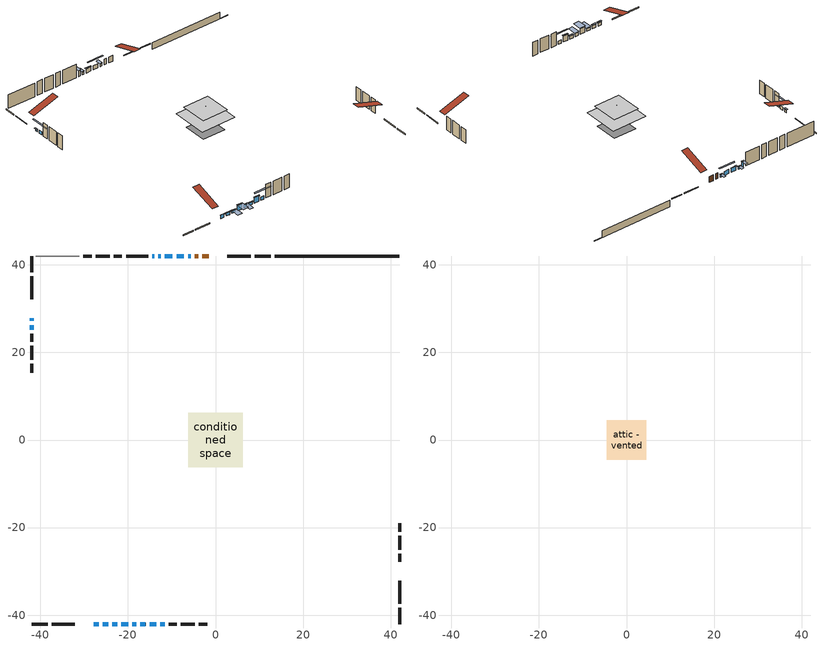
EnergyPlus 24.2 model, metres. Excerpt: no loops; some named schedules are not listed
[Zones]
conditioned space
 floor othersidecoefficients (Floor1 construction): -2.02,-2.02 -2.02,2.02 2.02,2.02 2.02,-2.02 z1.58
 floor adiabatic (AdiabaticFloorConstruction): -6.17,-6.17 -6.17,6.17 6.17,6.17 6.17,-6.17 z4.02
 floor foundation (Slab1 construction): -4.01,-4.01 -4.01,4.01 4.01,4.01 4.01,-4.01 z-0.75
 wall outside (RimJoist1 construction): 12.59,42.02 8.93,42.02 / -42.02,-42.02 -38.36,-42.02 / -42.02,42.02 -42.02,38.36 / 42.02,-42.02 42.02,-38.36 z1.58:1.88
 wall outside (RimJoist2 construction): 8,42.02 2.66,42.02 / -37.43,-42.02 -32.09,-42.02 / -42.02,37.43 -42.02,32.09 / 42.02,-37.43 42.02,-32.09 z1.58:1.88
 wall outside (AdiabaticWallConstruction 1): -1.58,42.02 -3.05,42.02 / -3.97,42.02 -4.73,42.02 z1.58:3.61
 wall outside (AdiabaticWallConstruction): -5.66,42.02 -6.27,42.02 / -23.61,-42.02 -22.43,-42.02 / -17.16,-42.02 -15.98,-42.02 z1.58:2.55; -7.2,42.02 -8.9,42.02 / -9.83,42.02 -11.59,42.02 z1.58:3.03; -27.85,-42.02 -26.63,-42.02 / -19.05,-42.02 -18.08,-42.02 / -12.6,-42.02 -11.64,-42.02 / -42.02,26.26 -42.02,25.19 z1.58:2.7; -25.7,-42.02 -24.53,-42.02 z1.58:2.65; -42.02,27.85 -42.02,27.19 z1.58:2.4; -21.5,-42.02 -19.98,-42.02 / -13.95,42.02 -14.46,42.02 / -15.06,-42.02 -13.53,-42.02 z1.58:3.61; -12.51,42.02 -13.03,42.02 z1.58:2.5
 wall outside (Wall2 construction): -21.35,42.02 -23.2,42.02 / -10.71,-42.02 -8.86,-42.02 / -42.02,24.26 -42.02,22.42 / 42.02,-27.85 42.02,-26 z1.58:6.46
 wall outside (Wall3 construction): -24.13,42.02 -27.3,42.02 / -7.93,-42.02 -4.76,-42.02 / -42.02,21.49 -42.02,18.32 / 42.02,-25.07 42.02,-21.9 z1.58:6.46
 wall outside (Wall4 construction): -28.23,42.02 -30.23,42.02 / -3.83,-42.02 -1.83,-42.02 / -42.02,17.39 -42.02,15.39 / 42.02,-20.97 42.02,-18.97 z1.58:6.46
 wall foundation (FoundationWall1 construction): 13.52,42.02,-0.75 13.52,42.02,1.58 38.95,42.02,1.58 38.95,42.02,-0.65 42.02,42.02,-0.65 42.02,42.02,-0.75
 wall othersidecoefficients (Wall1 construction): -15.39,42.02 -20.43,42.02 z1.58:6.46
 wall adiabatic (Wall5 construction): -31.16,42.02 -41.09,42.02 z1.58:6.46
 window (WindowConstruction 11): -5.66,42.02 -6.27,42.02 z1.58:2.55
 window (WindowConstruction 6): -7.2,42.02 -8.9,42.02 z1.58:3.03
 window (WindowConstruction 7): -9.83,42.02 -11.59,42.02 z1.58:3.03
 window (WindowConstruction 8): -27.85,-42.02 -26.63,-42.02 z1.58:2.7
 window (WindowConstruction 9): -25.7,-42.02 -24.53,-42.02 z1.58:2.65
 window (WindowConstruction 10): -42.02,27.85 -42.02,27.19 z1.58:2.39
 window (WindowConstruction 12): -23.6,-42.02 -22.43,-42.02 z1.58:2.55
 window (WindowConstruction 13): -21.5,-42.02 -19.98,-42.02 z1.58:3.61
 window (WindowConstruction): -12.52,42.02 -13.02,42.02 z1.58:2.49
 window (WindowConstruction 14): -19.05,-42.02 -18.09,-42.02 z1.58:2.7
 window (WindowConstruction 1): -13.95,42.02 -14.46,42.02 z1.58:3.61
 window (WindowConstruction 2): -17.16,-42.02 -15.99,-42.02 z1.58:2.55
 window (WindowConstruction 3): -15.06,-42.02 -13.53,-42.02 z1.58:3.61
 window (WindowConstruction 4): -12.6,-42.02 -11.64,-42.02 z1.58:2.7
 window (WindowConstruction 5): -42.02,26.26 -42.02,25.19 z1.58:2.7
 door (Door): -1.58,42.02 -3.05,42.02 z1.58:3.61
 door (Door 1): -3.98,42.02 -4.73,42.02 z1.58:3.61
 ceiling adiabatic (AdiabaticFloorConstruction): 6.17,-6.17 6.17,6.17 -6.17,6.17 -6.17,-6.17 z4.02
attic - vented
 floor to conditioned space (Floor2 construction Reversed): -4.55,-4.55 -4.55,4.55 4.55,4.55 4.55,-4.55 z6.46
 floor to conditioned space (Floor3 construction Reversed): -0.9,-0.9 -0.9,0.9 0.9,0.9 0.9,-0.9 z6.46
 roof outside (Roof1 construction): -0.65,42.02,6.46 -0.65,32.99,9.47 1.73,32.99,9.47 1.73,42.02,6.46; -28.78,-42.02,6.46 -28.78,-32.99,9.47 -31.16,-32.99,9.47 -31.16,-42.02,6.46; -42.02,28.78,6.46 -32.99,28.78,9.47 -32.99,31.16,9.47 -42.02,31.16,6.46; 42.02,-28.78,6.46 32.99,-28.78,9.47 32.99,-31.16,9.47 42.02,-31.16,6.46
shading: -6.42,42.02 -5.51,42.02 -5.51,43.85 -6.42,43.85 z2.7; -10.93,42.02 -5.17,42.02 -5.17,42.43 -10.93,42.43 z5.06; -11.79,42.02 -9.63,42.02 -9.63,42.43 -11.79,42.43 z3.23; -26.43,-42.02 -28.05,-42.02 -28.05,-42.43 -26.43,-42.43 z2.9; -24.33,-42.02 -25.9,-42.02 -25.9,-42.43 -24.33,-42.43 z2.85; -42.02,26.99 -42.02,28.05 -42.43,28.05 -42.43,26.99 z2.6; -22.23,-42.02 -23.81,-42.02 -23.81,-45.07 -22.23,-45.07 z2.75; -19.78,-42.02 -21.71,-42.02 -21.71,-45.07 -19.78,-45.07 z3.81; -13.23,42.02 -12.31,42.02 -12.31,43.85 -13.23,43.85 z2.7; -17.88,-42.02 -19.25,-42.02 -19.25,-45.07 -17.88,-45.07 z2.9; -14.66,42.02 -13.75,42.02 -13.75,43.85 -14.66,43.85 z3.81; -15.78,-42.02 -17.36,-42.02 -17.36,-42.43 -15.78,-42.43 z2.75; -13.33,-42.02 -15.26,-42.02 -15.26,-42.43 -13.33,-42.43 z3.81; -9,-42.02 -15.24,-42.02 -15.24,-42.43 -9,-42.43 z5.34; -42.02,22.55 -42.02,28.9 -42.43,28.9 -42.43,22.55 z5.34
[Building]
Building 1: Terrain=Suburbs
[Site:Location]
Toronto City Centre_ON: Latitude {deg}=43.63; Longitude {deg}=-79.39; Time Zone {hr}=-5; Elevation {m}=77; Keep Site Location Information=Yes
[Site:GroundTemperature:Shallow]
5.01852, 3.26908, 3.12898, 3.95918, 7.29196, 10.6092, 13.4851, 15.3069, 15.4617, 13.9799, 11.1774, 7.9619
[Site:WaterMainsTemperature]
Calculation Method=Schedule; Temperature Schedule=mains temperature schedule
[Material] Roughness=Rough; Thermal Absorptance=0.9
Name | Thickness {m} | Conductivity {W/m-K} | Density {kg/m3} | Specific Heat {J/kg-K} | Solar Absorptance | Visible Absorptance
asphalt or fiberglass shingles | 0.00635 | 0.162714 | 1121.4 | 1465.45 | 0.4 | 0.4
ceiling loosefill ins | 0.0846667 | 0.0480833 | 16.02 | 1046.75 | 0.7 | 0.7
ceiling stud and cavity | 0.1397 | 0.0950146 | 65.682 | 1177.47 | 0.7 | 0.7
ceiling stud and cavity 1 | 0.1397 | 0.103438 | 65.682 | 1177.47 | 0.7 | 0.7
concrete 4.0 in. | 0.1016 | 1.803125 | 2242.8 | 837.4 | 0.7 | 0.7
concrete 8.0 in. | 0.2032 | 1.803125 | 2242.8 | 837.4 | 0.7 | 0.7
door material | 0.04445 | 0.053851 | 512.64 | 1214.23 | 0.7 | 0.7
exterior vertical ins | 0.041904 | 0.029427 | 32.04 | 1214.23 | 0.7 | 0.7
floor covering | 0.0127 | 0.0433444 | 54.468 | 1339.84 | 0.6 | 0.6
floor rigid ins | 0.103632 | 0.029427 | 32.04 | 1214.23 | 0.7 | 0.7
floor rigid ins 1; wall rigid ins 1 | 0.512978 | 0.029427 | 32.04 | 1214.23 | 0.7 | 0.7
floor stud and cavity | 0.1397 | 0.258515 | 92.3553 | 1139.71 | 0.7 | 0.7
floor stud and cavity 1 | 0.1397 | 1.75129 | 37.0049 | 1207.88 | 0.7 | 0.7
furniture material conditioned space 1 | 0.1524 | 0.115458 | 640.8 | 1214.23 | 0.6 | 0.6
gypsum board | 0.0127 | 0.160291 | 801 | 837.4 | 0.6 | 0.6
gypsum board 1 | 0.0127 | 0.160291 | 801 | 837.4 | 0.7 | 0.7
osb sheathing 0.5 in. | 0.0127 | 0.115458 | 512.64 | 1214.23 | 0.4 | 0.4
osb sheathing 0.5 in. 1 | 0.0127 | 0.115458 | 512.64 | 1214.23 | 0.7 | 0.7
osb sheathing 0.75 in. | 0.01905 | 0.115458 | 512.64 | 1214.23 | 0.7 | 0.7
osb sheathing 2.0 in. | 0.0508 | 0.115458 | 512.64 | 1214.23 | 0.7 | 0.7
rim joist rigid ins; wall rigid ins | 0.051816 | 0.029427 | 32.04 | 1214.23 | 0.7 | 0.7
rim joist stud and cavity | 0.0508 | 0.0407152 | 125.044 | 1163.47 | 0.6 | 0.6
rim joist stud and cavity 1 | 0.0508 | 0.278529 | 125.044 | 1163.47 | 0.6 | 0.6
wall stud and cavity | 0.1397 | 0.0743184 | 139.0536 | 1170.24 | 0.7 | 0.7
wall stud and cavity 1 | 0.1397 | 0.0824723 | 139.0536 | 1170.24 | 0.7 | 0.7
wall stud and cavity 2 | 0.1397 | 0.0815399 | 139.0536 | 1170.24 | 0.7 | 0.7
wall stud and cavity 3 | 0.1397 | 0.206382 | 139.0536 | 1170.24 | 0.7 | 0.7
wall stud and cavity 4 | 0.1397 | 0.0744579 | 139.0536 | 1170.24 | 0.7 | 0.7
wall stud and cavity 5 | 0.0889 | 0.380278 | 52.3479 | 1209.89 | 0.7 | 0.7
wall stud and cavity 6 | 0.0889 | 0.391764 | 83.0341 | 1211.67 | 0.7 | 0.7
wood siding | 0.0254 | 0.102417 | 544.68 | 1172.36 | 0.4 | 0.4
wood siding 1; wood siding 2; wood siding 3 | 0.0254 | 0.102417 | 544.68 | 1172.36 | 0.7 | 0.7
[WindowMaterial:SimpleGlazingSystem]
Name | U-Factor {W/m2-K} | Solar Heat Gain Coefficient
WindowMaterial | 2.99571 | 0.59
WindowMaterial 1 | 3.1053 | 0.51
WindowMaterial 10 | 2.97754 | 0.61
WindowMaterial 11 | 2.97584 | 0.61
WindowMaterial 2 | 2.98038 | 0.61
WindowMaterial 3 | 2.98606 | 0.58
WindowMaterial 4 | 2.93666 | 0.65
WindowMaterial 5 | 2.93155 | 0.66
WindowMaterial 6 | 2.898619 | 0.69
WindowMaterial 7 | 2.96732 | 0.62
WindowMaterial 8 | 2.92474 | 0.66
WindowMaterial 9 | 2.92871 | 0.66
[Construction]
AdiabaticFloorConstruction: floor stud and cavity 1, floor rigid ins 1, osb sheathing 0.75 in., floor covering
AdiabaticWallConstruction: wood siding 2, wall rigid ins 1, wall stud and cavity 5, gypsum board
AdiabaticWallConstruction 1: wood siding 3, wall rigid ins 1, wall stud and cavity 5, gypsum board
Door; Door 1: door material
Floor1 construction: floor stud and cavity, floor rigid ins, osb sheathing 0.75 in., floor covering
Floor2 construction Reversed: gypsum board, ceiling stud and cavity, ceiling loosefill ins
Floor3 construction Reversed: gypsum board, ceiling stud and cavity 1, ceiling loosefill ins
FoundationWall1 construction: concrete 8.0 in., gypsum board 1
furniture construction conditioned space 1: furniture material conditioned space 1
PartitionWallConstruction: gypsum board, wall stud and cavity 6, gypsum board
RimJoist1 construction: wood siding 1, rim joist rigid ins, osb sheathing 2.0 in., rim joist stud and cavity
RimJoist2 construction: wood siding 1, rim joist rigid ins, osb sheathing 2.0 in., rim joist stud and cavity 1
Roof1 construction: asphalt or fiberglass shingles
Slab1 construction: concrete 4.0 in.
Wall1 construction: osb sheathing 0.5 in., wall stud and cavity, gypsum board
Wall2 construction: wood siding, osb sheathing 0.5 in. 1, wall stud and cavity 1, gypsum board
Wall3 construction: wood siding, osb sheathing 0.5 in. 1, wall stud and cavity 2, gypsum board
Wall4 construction: wood siding, wall rigid ins, osb sheathing 0.5 in. 1, wall stud and cavity 3, gypsum board
Wall5 construction: osb sheathing 0.5 in., wall stud and cavity 4, gypsum board
WindowConstruction: WindowMaterial
WindowConstruction 1: WindowMaterial 1
WindowConstruction 10: WindowMaterial 10
WindowConstruction 11: WindowMaterial 11
WindowConstruction 12; WindowConstruction 2: WindowMaterial 2
WindowConstruction 13; WindowConstruction 3: WindowMaterial 3
WindowConstruction 14; WindowConstruction 4: WindowMaterial 4
WindowConstruction 5: WindowMaterial 5
WindowConstruction 6: WindowMaterial 6
WindowConstruction 7: WindowMaterial 7
WindowConstruction 8: WindowMaterial 8
WindowConstruction 9: WindowMaterial 9
[Zone] Multiplier=1; Part of Total Floor Area=Yes
Name | Volume {m3}
attic - vented | 42.0043
conditioned space | 552.4
[Space]
Name | Zone | Volume {m3}
attic - vented 1 | attic - vented | 42.0043
conditioned space 1 | conditioned space | 552.4
[ZoneInfiltration:EffectiveLeakageArea]
infil attic - vented 1: Zone or Space=attic - vented 1; Schedule=Always On Discrete; Effective Air Leakage Area {cm2}=3619.37; Stack Coefficient=0.00020932; Wind Coefficient=9.7752e-06
[ZoneMixing]
whole house fan mix: Zone or Space=attic - vented; Schedule=Always On Continuous; Design Flow Rate Calculation Method=Flow/Zone; Design Flow Rate {m3/s}=0; Source Zone or Space=conditioned space
[SurfaceProperty:OtherSideCoefficients]
other non-freezing space: Combined Convective/Radiative Film Coefficient {W/m2-K}=8.35; Constant Temperature Coefficient=1; External Dry-Bulb Temperature Coefficient=0; Ground Temperature Coefficient=0; Wind Speed Coefficient=0; Zone Air Temperature Coefficient=0; Constant Temperature Schedule=other non-freezing space; Previous Other Side Temperature Coefficient=0
[SurfaceProperty:ExposedFoundationPerimeter]
Slab1: Exposed Perimeter Calculation Method=TotalExposedPerimeter; Total Exposed Perimeter {m}=28.499
[InternalMass] Zone or ZoneList=conditioned space; Space or SpaceList=conditioned space 1
Name | Construction | Surface Area {m2}
furniture mass conditioned space 1 | furniture construction conditioned space 1 | 93.1718
partition wall mass | PartitionWallConstruction | 232.93
[Lights]
interior lighting: Zone or ZoneList or Space or SpaceList=conditioned space 1; Schedule=interior lighting schedule; Design Level Calculation Method=LightingLevel; Lighting Level {W}=343.2; Return Air Fraction=0; Fraction Radiant=0.6; Fraction Visible=0.2; Fraction Replaceable=1
[People]
occupants: Zone or ZoneList or Space or SpaceList=conditioned space 1; Number of People Schedule=occupants schedule; Number of People Calculation Method=People; Number of People=3; Fraction Radiant=0.314171; Sensible Heat Fraction=0.56303; Activity Level Schedule=occupants activity schedule; Carbon Dioxide Generation Rate {m3/s-W}=0; Enable ASHRAE 55 Comfort Warnings=No; Mean Radiant Temperature Calculation Type=EnclosureAveraged
[ElectricEquipment] Zone or ZoneList or Space or SpaceList=conditioned space 1; Design Level Calculation Method=EquipmentLevel
Name | Schedule | Design Level {W} | Fraction Latent | Fraction Radiant | Fraction Lost
clothes dryer | clothes dryer schedule | 140.772 | 0.015 | 0.081 | 0.85
clothes washer | clothes washer schedule | 32.1985 | 0.03 | 0.162 | 0.7
cooking range | cooking range schedule | 208.969 | 0.08 | 0.432 | 0.2
dishwasher | dishwasher schedule | 66.8632 | 0.3 | 0.18 | 0.4
fridge | fridge schedule | 72.9452 | 0 | 0.6 | 0
mech vent bath fan 0 | mech vent bath fan 0 schedule | 50.2 | 0 | 0 | 1
mech vent house fan | mech vent house fan schedule | 0.95 | 0 | 0 | 1
mech vent house fan cfis | mech vent house fan cfis schedule | 0 | 0 | 0 | 0
mech vent range fan 0 | mech vent range fan 0 schedule | 57 | 0 | 0 | 1
misc plug loads | misc plug loads schedule | 494.7 | 0.045 | 0.513 | 0.1
whole house fan | Always On Discrete | 0 | 0 | 0 | 1
[OtherEquipment] Zone or ZoneList or Space or SpaceList=conditioned space 1; Design Level Calculation Method=EquipmentLevel
Name | Fuel Type | Schedule | Design Level {W} | Fraction Latent | Fraction Radiant | Fraction Lost
clothes dryer 1 | Electricity | clothes dryer schedule | 0 | 0.015 | 0.081 | 0.85
cooking range 1 | Electricity | cooking range schedule | 0 | 0.08 | 0.432 | 0.2
general water use latent | None | general water use schedule | 59.3978 | 1 | 0 | 0
general water use sensible | None | general water use schedule | -58.539 | 0 | 0.6 | 0
mech vent house fan latent load | None | Always On Discrete | 0 | 1 | 0 | 0
mech vent house fan sensible load | None | Always On Discrete | 0 | 0 | 0 | 0
water heater energy adjustment1 | NaturalGas | Always On Discrete | 0.01 | 0 | 0 | 1
[ZoneInfiltration:DesignFlowRate] Zone or ZoneList or Space or SpaceList=conditioned space 1; Schedule=Always On Discrete; Design Flow Rate Calculation Method=Flow/Zone; Design Flow Rate {m3/s}=0
infil flow; natural vent flow; whole house fan flow
[Foundation:Kiva]
Foundation Kiva 1: Initial Indoor Air Temperature {C}=18; Wall Height Above Grade {m}=1.58002; Wall Depth Below Slab {m}=0.2032; Custom Block Material Name 1=exterior vertical ins; Custom Block Depth 1 {m}=2.33001; Custom Block X Position 1 {m}=0.2159; Custom Block Z Position 1 {m}=0
[Foundation:Kiva:Settings]
Soil Conductivity {W/m-K}=0.849921; Soil Density {kg/m3}=1842.3; Soil Specific Heat {J/kg-K}=418.7; Ground Solar Absorptivity=0.9; Ground Thermal Absorptivity=0.9; Ground Surface Roughness {m}=0.03; Far-Field Width {m}=40; Deep-Ground Boundary Condition=ZeroFlux; Deep-Ground Depth {m}=40; Minimum Cell Dimension {m}=0.2; Maximum Cell Growth Coefficient=3; Simulation Timestep=Timestep
[Exterior:Lights]
exterior lighting: Schedule=exterior lighting schedule; Design Level {W}=75.6
[Schedule:Constant]
Name | Hourly Value
Always On Continuous; mech vent house fan schedule; mech vent house fan cfis schedule; Always On Discrete | 1
other non-freezing space; fridge schedule | 0
occupants activity schedule | 117.228
[Schedule:Week:Daily]
interior lighting schedule Week Rule - Jan1-Jan27: interior lighting schedule day, interior lighting schedule day, interior lighting schedule day, interior lighting schedule day, interior lighting schedule day, interior lighting schedule day, interior lighting schedule day, interior lighting schedule default day, interior lighting schedule default day, interior lighting schedule default day, interior lighting schedule default day, interior lighting schedule default day
interior lighting schedule Week Rule - Jan28-Feb3: interior lighting schedule day, interior lighting schedule day, interior lighting schedule day, interior lighting schedule day, interior lighting schedule day 1, interior lighting schedule day 1, interior lighting schedule day 1, interior lighting schedule default day, interior lighting schedule default day, interior lighting schedule default day, interior lighting schedule default day, interior lighting schedule default day
interior lighting schedule Week Rule - Feb4-Feb24: interior lighting schedule day 1, interior lighting schedule day 1, interior lighting schedule day 1, interior lighting schedule day 1, interior lighting schedule day 1, interior lighting schedule day 1, interior lighting schedule day 1, interior lighting schedule default day, interior lighting schedule default day, interior lighting schedule default day, interior lighting schedule default day, interior lighting schedule default day
interior lighting schedule Week Rule - Feb25-Mar3: interior lighting schedule day 1, interior lighting schedule day 1, interior lighting schedule day 1, interior lighting schedule day 1, interior lighting schedule day 2, interior lighting schedule day 2, interior lighting schedule day 2, interior lighting schedule default day, interior lighting schedule default day, interior lighting schedule default day, interior lighting schedule default day, interior lighting schedule default day
interior lighting schedule Week Rule - Mar4-Mar31: interior lighting schedule day 2, interior lighting schedule day 2, interior lighting schedule day 2, interior lighting schedule day 2, interior lighting schedule day 2, interior lighting schedule day 2, interior lighting schedule day 2, interior lighting schedule default day, interior lighting schedule default day, interior lighting schedule default day, interior lighting schedule default day, interior lighting schedule default day
interior lighting schedule Week Rule - Apr1-Apr28: interior lighting schedule day 3, interior lighting schedule day 3, interior lighting schedule day 3, interior lighting schedule day 3, interior lighting schedule day 3, interior lighting schedule day 3, interior lighting schedule day 3, interior lighting schedule default day, interior lighting schedule default day, interior lighting schedule default day, interior lighting schedule default day, interior lighting schedule default day
interior lighting schedule Week Rule - Apr29-May5: interior lighting schedule day 3, interior lighting schedule day 3, interior lighting schedule day 4, interior lighting schedule day 4, interior lighting schedule day 4, interior lighting schedule day 4, interior lighting schedule day 4, interior lighting schedule default day, interior lighting schedule default day, interior lighting schedule default day, interior lighting schedule default day, interior lighting schedule default day
interior lighting schedule Week Rule - May6-May26: interior lighting schedule day 4, interior lighting schedule day 4, interior lighting schedule day 4, interior lighting schedule day 4, interior lighting schedule day 4, interior lighting schedule day 4, interior lighting schedule day 4, interior lighting schedule default day, interior lighting schedule default day, interior lighting schedule default day, interior lighting schedule default day, interior lighting schedule default day
interior lighting schedule Week Rule - May27-Jun2: interior lighting schedule day 4, interior lighting schedule day 4, interior lighting schedule day 4, interior lighting schedule day 4, interior lighting schedule day 4, interior lighting schedule day 5, interior lighting schedule day 5, interior lighting schedule default day, interior lighting schedule default day, interior lighting schedule default day, interior lighting schedule default day, interior lighting schedule default day
interior lighting schedule Week Rule - Jun3-Jun30: interior lighting schedule day 5, interior lighting schedule day 5, interior lighting schedule day 5, interior lighting schedule day 5, interior lighting schedule day 5, interior lighting schedule day 5, interior lighting schedule day 5, interior lighting schedule default day, interior lighting schedule default day, interior lighting schedule default day, interior lighting schedule default day, interior lighting schedule default day
interior lighting schedule Week Rule - Jul1-Jul28: interior lighting schedule day 6, interior lighting schedule day 6, interior lighting schedule day 6, interior lighting schedule day 6, interior lighting schedule day 6, interior lighting schedule day 6, interior lighting schedule day 6, interior lighting schedule default day, interior lighting schedule default day, interior lighting schedule default day, interior lighting schedule default day, interior lighting schedule default day
interior lighting schedule Week Rule - Jul29-Aug4: interior lighting schedule day 6, interior lighting schedule day 6, interior lighting schedule day 6, interior lighting schedule day 7, interior lighting schedule day 7, interior lighting schedule day 7, interior lighting schedule day 7, interior lighting schedule default day, interior lighting schedule default day, interior lighting schedule default day, interior lighting schedule default day, interior lighting schedule default day
interior lighting schedule Week Rule - Aug5-Aug25: interior lighting schedule day 7, interior lighting schedule day 7, interior lighting schedule day 7, interior lighting schedule day 7, interior lighting schedule day 7, interior lighting schedule day 7, interior lighting schedule day 7, interior lighting schedule default day, interior lighting schedule default day, interior lighting schedule default day, interior lighting schedule default day, interior lighting schedule default day
interior lighting schedule Week Rule - Aug26-Sep1: interior lighting schedule day 7, interior lighting schedule day 7, interior lighting schedule day 7, interior lighting schedule day 7, interior lighting schedule day 7, interior lighting schedule day 7, interior lighting schedule day 8, interior lighting schedule default day, interior lighting schedule default day, interior lighting schedule default day, interior lighting schedule default day, interior lighting schedule default day
interior lighting schedule Week Rule - Sep2-Sep29: interior lighting schedule day 8, interior lighting schedule day 8, interior lighting schedule day 8, interior lighting schedule day 8, interior lighting schedule day 8, interior lighting schedule day 8, interior lighting schedule day 8, interior lighting schedule default day, interior lighting schedule default day, interior lighting schedule default day, interior lighting schedule default day, interior lighting schedule default day
interior lighting schedule Week Rule - Sep30-Oct6: interior lighting schedule day 8, interior lighting schedule day 9, interior lighting schedule day 9, interior lighting schedule day 9, interior lighting schedule day 9, interior lighting schedule day 9, interior lighting schedule day 9, interior lighting schedule default day, interior lighting schedule default day, interior lighting schedule default day, interior lighting schedule default day, interior lighting schedule default day
interior lighting schedule Week Rule - Oct7-Oct27: interior lighting schedule day 9, interior lighting schedule day 9, interior lighting schedule day 9, interior lighting schedule day 9, interior lighting schedule day 9, interior lighting schedule day 9, interior lighting schedule day 9, interior lighting schedule default day, interior lighting schedule default day, interior lighting schedule default day, interior lighting schedule default day, interior lighting schedule default day
interior lighting schedule Week Rule - Oct28-Nov3: interior lighting schedule day 9, interior lighting schedule day 9, interior lighting schedule day 9, interior lighting schedule day 9, interior lighting schedule day 10, interior lighting schedule day 10, interior lighting schedule day 10, interior lighting schedule default day, interior lighting schedule default day, interior lighting schedule default day, interior lighting schedule default day, interior lighting schedule default day
interior lighting schedule Week Rule - Nov4-Nov24: interior lighting schedule day 10, interior lighting schedule day 10, interior lighting schedule day 10, interior lighting schedule day 10, interior lighting schedule day 10, interior lighting schedule day 10, interior lighting schedule day 10, interior lighting schedule default day, interior lighting schedule default day, interior lighting schedule default day, interior lighting schedule default day, interior lighting schedule default day
interior lighting schedule Week Rule - Nov25-Dec1: interior lighting schedule day 10, interior lighting schedule day 10, interior lighting schedule day 10, interior lighting schedule day 10, interior lighting schedule day 10, interior lighting schedule day 10, interior lighting schedule day 11, interior lighting schedule default day, interior lighting schedule default day, interior lighting schedule default day, interior lighting schedule default day, interior lighting schedule default day
interior lighting schedule Week Rule - Dec2-Dec31: interior lighting schedule day 11, interior lighting schedule day 11, interior lighting schedule day 11, interior lighting schedule day 11, interior lighting schedule day 11, interior lighting schedule day 11, interior lighting schedule day 11, interior lighting schedule default day, interior lighting schedule default day, interior lighting schedule default day, interior lighting schedule default day, interior lighting schedule default day
occupants schedule Week Rule - Jan1-Dec31: occupants schedule day, occupants schedule day, occupants schedule day, occupants schedule day, occupants schedule day, occupants schedule day, occupants schedule day, occupants schedule default day, occupants schedule default day, occupants schedule default day, occupants schedule default day, occupants schedule default day
clothes dryer schedule Week Rule - Jan1-Dec31: clothes dryer schedule day, clothes dryer schedule day, clothes dryer schedule day, clothes dryer schedule day, clothes dryer schedule day, clothes dryer schedule day, clothes dryer schedule day, clothes dryer schedule default day, clothes dryer schedule default day, clothes dryer schedule default day, clothes dryer schedule default day, clothes dryer schedule default day
clothes washer schedule Week Rule - Jan1-Dec31: clothes washer schedule day, clothes washer schedule day, clothes washer schedule day, clothes washer schedule day, clothes washer schedule day, clothes washer schedule day, clothes washer schedule day, clothes washer schedule default day, clothes washer schedule default day, clothes washer schedule default day, clothes washer schedule default day, clothes washer schedule default day
cooking range schedule Week Rule - Jan1-Dec31: cooking range schedule day, cooking range schedule day, cooking range schedule day, cooking range schedule day, cooking range schedule day, cooking range schedule day, cooking range schedule day, cooking range schedule default day, cooking range schedule default day, cooking range schedule default day, cooking range schedule default day, cooking range schedule default day
dishwasher schedule Week Rule - Jan1-Dec31: dishwasher schedule day, dishwasher schedule day, dishwasher schedule day, dishwasher schedule day, dishwasher schedule day, dishwasher schedule day, dishwasher schedule day, dishwasher schedule default day, dishwasher schedule default day, dishwasher schedule default day, dishwasher schedule default day, dishwasher schedule default day
mech vent bath fan 0 schedule Week Rule - Jan1-Dec31: mech vent bath fan 0 schedule day, mech vent bath fan 0 schedule day, mech vent bath fan 0 schedule day, mech vent bath fan 0 schedule day, mech vent bath fan 0 schedule day, mech vent bath fan 0 schedule day, mech vent bath fan 0 schedule day, mech vent bath fan 0 schedule default day, mech vent bath fan 0 schedule default day, mech vent bath fan 0 schedule default day, mech vent bath fan 0 schedule default day, mech vent bath fan 0 schedule default day
mech vent range fan 0 schedule Week Rule - Jan1-Dec31: mech vent range fan 0 schedule day, mech vent range fan 0 schedule day, mech vent range fan 0 schedule day, mech vent range fan 0 schedule day, mech vent range fan 0 schedule day, mech vent range fan 0 schedule day, mech vent range fan 0 schedule day, mech vent range fan 0 schedule default day, mech vent range fan 0 schedule default day, mech vent range fan 0 schedule default day, mech vent range fan 0 schedule default day, mech vent range fan 0 schedule default day
misc plug loads schedule Week Rule - Jan1-Dec31: misc plug loads schedule day, misc plug loads schedule day, misc plug loads schedule day, misc plug loads schedule day, misc plug loads schedule day, misc plug loads schedule day, misc plug loads schedule day, misc plug loads schedule default day, misc plug loads schedule default day, misc plug loads schedule default day, misc plug loads schedule default day, misc plug loads schedule default day
general water use schedule Week Rule - Jan1-Dec31: general water use schedule day, general water use schedule day, general water use schedule day, general water use schedule day, general water use schedule day, general water use schedule day, general water use schedule day, general water use schedule default day, general water use schedule default day, general water use schedule default day, general water use schedule default day, general water use schedule default day
exterior lighting schedule Week Rule - Jan1-Jan27: exterior lighting schedule day, exterior lighting schedule day, exterior lighting schedule day, exterior lighting schedule day, exterior lighting schedule day, exterior lighting schedule day, exterior lighting schedule day, exterior lighting schedule default day, exterior lighting schedule default day, exterior lighting schedule default day, exterior lighting schedule default day, exterior lighting schedule default day
exterior lighting schedule Week Rule - Jan28-Feb3: exterior lighting schedule day, exterior lighting schedule day, exterior lighting schedule day, exterior lighting schedule day, exterior lighting schedule day 1, exterior lighting schedule day 1, exterior lighting schedule day 1, exterior lighting schedule default day, exterior lighting schedule default day, exterior lighting schedule default day, exterior lighting schedule default day, exterior lighting schedule default day
exterior lighting schedule Week Rule - Feb4-Feb24: exterior lighting schedule day 1, exterior lighting schedule day 1, exterior lighting schedule day 1, exterior lighting schedule day 1, exterior lighting schedule day 1, exterior lighting schedule day 1, exterior lighting schedule day 1, exterior lighting schedule default day, exterior lighting schedule default day, exterior lighting schedule default day, exterior lighting schedule default day, exterior lighting schedule default day
exterior lighting schedule Week Rule - Feb25-Mar3: exterior lighting schedule day 1, exterior lighting schedule day 1, exterior lighting schedule day 1, exterior lighting schedule day 1, exterior lighting schedule day 2, exterior lighting schedule day 2, exterior lighting schedule day 2, exterior lighting schedule default day, exterior lighting schedule default day, exterior lighting schedule default day, exterior lighting schedule default day, exterior lighting schedule default day
exterior lighting schedule Week Rule - Mar4-Mar31: exterior lighting schedule day 2, exterior lighting schedule day 2, exterior lighting schedule day 2, exterior lighting schedule day 2, exterior lighting schedule day 2, exterior lighting schedule day 2, exterior lighting schedule day 2, exterior lighting schedule default day, exterior lighting schedule default day, exterior lighting schedule default day, exterior lighting schedule default day, exterior lighting schedule default day
exterior lighting schedule Week Rule - Apr1-Apr28: exterior lighting schedule day 3, exterior lighting schedule day 3, exterior lighting schedule day 3, exterior lighting schedule day 3, exterior lighting schedule day 3, exterior lighting schedule day 3, exterior lighting schedule day 3, exterior lighting schedule default day, exterior lighting schedule default day, exterior lighting schedule default day, exterior lighting schedule default day, exterior lighting schedule default day
exterior lighting schedule Week Rule - Apr29-May5: exterior lighting schedule day 3, exterior lighting schedule day 3, exterior lighting schedule day 4, exterior lighting schedule day 4, exterior lighting schedule day 4, exterior lighting schedule day 4, exterior lighting schedule day 4, exterior lighting schedule default day, exterior lighting schedule default day, exterior lighting schedule default day, exterior lighting schedule default day, exterior lighting schedule default day
exterior lighting schedule Week Rule - May6-May26: exterior lighting schedule day 4, exterior lighting schedule day 4, exterior lighting schedule day 4, exterior lighting schedule day 4, exterior lighting schedule day 4, exterior lighting schedule day 4, exterior lighting schedule day 4, exterior lighting schedule default day, exterior lighting schedule default day, exterior lighting schedule default day, exterior lighting schedule default day, exterior lighting schedule default day
exterior lighting schedule Week Rule - May27-Jun2: exterior lighting schedule day 4, exterior lighting schedule day 4, exterior lighting schedule day 4, exterior lighting schedule day 4, exterior lighting schedule day 4, exterior lighting schedule day 5, exterior lighting schedule day 5, exterior lighting schedule default day, exterior lighting schedule default day, exterior lighting schedule default day, exterior lighting schedule default day, exterior lighting schedule default day
[Schedule:Year]
interior lighting schedule: interior lighting schedule Week Rule - Jan1-Jan27, 1, 1, 1, 27, interior lighting schedule Week Rule - Jan28-Feb3, 1, 28, 2, 3, interior lighting schedule Week Rule - Feb4-Feb24, 2, 4, 2, 24, interior lighting schedule Week Rule - Feb25-Mar3, 2, 25, 3, 3, interior lighting schedule Week Rule - Mar4-Mar31, 3, 4, 3, 31, interior lighting schedule Week Rule - Apr1-Apr28, 4, 1, 4, 28, interior lighting schedule Week Rule - Apr29-May5, 4, 29, 5, 5, interior lighting schedule Week Rule - May6-May26, 5, 6, 5, 26, interior lighting schedule Week Rule - May27-Jun2, 5, 27, 6, 2, interior lighting schedule Week Rule - Jun3-Jun30, 6, 3, 6, 30, interior lighting schedule Week Rule - Jul1-Jul28, 7, 1, 7, 28, interior lighting schedule Week Rule - Jul29-Aug4, 7, 29, 8, 4, interior lighting schedule Week Rule - Aug5-Aug25, 8, 5, 8, 25, interior lighting schedule Week Rule - Aug26-Sep1, 8, 26, 9, 1, interior lighting schedule Week Rule - Sep2-Sep29, 9, 2, 9, 29, interior lighting schedule Week Rule - Sep30-Oct6, 9, 30, 10, 6, interior lighting schedule Week Rule - Oct7-Oct27, 10, 7, 10, 27, interior lighting schedule Week Rule - Oct28-Nov3, 10, 28, 11, 3, interior lighting schedule Week Rule - Nov4-Nov24, 11, 4, 11, 24, interior lighting schedule Week Rule - Nov25-Dec1, 11, 25, 12, 1, interior lighting schedule Week Rule - Dec2-Dec31, 12, 2, 12, 31
occupants schedule: occupants schedule Week Rule - Jan1-Dec31, 1, 1, 12, 31
clothes dryer schedule: clothes dryer schedule Week Rule - Jan1-Dec31, 1, 1, 12, 31
clothes washer schedule: clothes washer schedule Week Rule - Jan1-Dec31, 1, 1, 12, 31
cooking range schedule: cooking range schedule Week Rule - Jan1-Dec31, 1, 1, 12, 31
dishwasher schedule: dishwasher schedule Week Rule - Jan1-Dec31, 1, 1, 12, 31
mech vent bath fan 0 schedule: mech vent bath fan 0 schedule Week Rule - Jan1-Dec31, 1, 1, 12, 31
mech vent range fan 0 schedule: mech vent range fan 0 schedule Week Rule - Jan1-Dec31, 1, 1, 12, 31
misc plug loads schedule: misc plug loads schedule Week Rule - Jan1-Dec31, 1, 1, 12, 31
general water use schedule: general water use schedule Week Rule - Jan1-Dec31, 1, 1, 12, 31
exterior lighting schedule: exterior lighting schedule Week Rule - Jan1-Jan27, 1, 1, 1, 27, exterior lighting schedule Week Rule - Jan28-Feb3, 1, 28, 2, 3, exterior lighting schedule Week Rule - Feb4-Feb24, 2, 4, 2, 24, exterior lighting schedule Week Rule - Feb25-Mar3, 2, 25, 3, 3, exterior lighting schedule Week Rule - Mar4-Mar31, 3, 4, 3, 31, exterior lighting schedule Week Rule - Apr1-Apr28, 4, 1, 4, 28, exterior lighting schedule Week Rule - Apr29-May5, 4, 29, 5, 5, exterior lighting schedule Week Rule - May6-May26, 5, 6, 5, 26, exterior lighting schedule Week Rule - May27-Jun2, 5, 27, 6, 2, exterior lighting schedule Week Rule - Jun3-Jun30, 6, 3, 6, 30, exterior lighting schedule Week Rule - Jul1-Jul28, 7, 1, 7, 28, exterior lighting schedule Week Rule - Jul29-Aug4, 7, 29, 8, 4, exterior lighting schedule Week Rule - Aug5-Aug25, 8, 5, 8, 25, exterior lighting schedule Week Rule - Aug26-Sep1, 8, 26, 9, 1, exterior lighting schedule Week Rule - Sep2-Sep29, 9, 2, 9, 29, exterior lighting schedule Week Rule - Sep30-Oct6, 9, 30, 10, 6, exterior lighting schedule Week Rule - Oct7-Oct27, 10, 7, 10, 27, exterior lighting schedule Week Rule - Oct28-Nov3, 10, 28, 11, 3, exterior lighting schedule Week Rule - Nov4-Nov24, 11, 4, 11, 24, exterior lighting schedule Week Rule - Nov25-Dec1, 11, 25, 12, 1, exterior lighting schedule Week Rule - Dec2-Dec31, 12, 2, 12, 31
[Schedule:Compact]
mains temperature schedule: Through: 01/01, For: AllDays, Until: 24:00, 8.80333, Through: 01/02, For: AllDays, Until: 24:00, 8.74333, Through: 01/03, For: AllDays, Until: 24:00, 8.68389, Through: 01/04, For: AllDays, Until: 24:00, 8.62611, Through: 01/05, For: AllDays, Until: 24:00, 8.56944, Through: 01/06, For: AllDays, Until: 24:00, 8.51389, Through: 01/07, For: AllDays, Until: 24:00, 8.45944, Through: 01/08, For: AllDays, Until: 24:00, 8.40611, Through: 01/09, For: AllDays, Until: 24:00, 8.35389, Through: 01/10, For: AllDays, Until: 24:00, 8.30278, Through: 01/11, For: AllDays, Until: 24:00, 8.25333, Through: 01/12, For: AllDays, Until: 24:00, 8.205, Through: 01/13, For: AllDays, Until: 24:00, 8.15778, Through: 01/14, For: AllDays, Until: 24:00, 8.11222, Through: 01/15, For: AllDays, Until: 24:00, 8.06778, Through: 01/16, For: AllDays, Until: 24:00, 8.02444, Through: 01/17, For: AllDays, Until: 24:00, 7.98222, Through: 01/18, For: AllDays, Until: 24:00, 7.94167, Through: 01/19, For: AllDays, Until: 24:00, 7.90222, Through: 01/20, For: AllDays, Until: 24:00, 7.86444, Through: 01/21, For: AllDays, Until: 24:00, 7.82778, Through: 01/22, For: AllDays, Until: 24:00, 7.79278, Through: 01/23, For: AllDays, Until: 24:00, 7.75889, Through: 01/24, For: AllDays, Until: 24:00, 7.72667, Through: 01/25, For: AllDays, Until: 24:00, 7.69556, Through: 01/26, For: AllDays, Until: 24:00, 7.66611, Through: 01/27, For: AllDays, Until: 24:00, 7.63778, Through: 01/28, For: AllDays, Until: 24:00, 7.61111, Through: 01/29, For: AllDays, Until: 24:00, 7.58556, Through: 01/30, For: AllDays, Until: 24:00, 7.56167, Through: 01/31, For: AllDays, Until: 24:00, 7.53944, Through: 02/01, For: AllDays, Until: 24:00, 7.51833, Through: 02/02, For: AllDays, Until: 24:00, 7.49889, Through: 02/03, For: AllDays, Until: 24:00, 7.48111, Through: 02/04, For: AllDays, Until: 24:00, 7.46444, Through: 02/05, For: AllDays, Until: 24:00, 7.44944, Through: 02/06, For: AllDays, Until: 24:00, 7.43556, Through: 02/07, For: AllDays, Until: 24:00, 7.42333, Through: 02/08, For: AllDays, Until: 24:00, 7.41278, Through: 02/09, For: AllDays, Until: 24:00, 7.40389, Through: 02/10, For: AllDays, Until: 24:00, 7.39611, Through: 02/11, For: AllDays, Until: 24:00, 7.39, Through: 02/12, For: AllDays, Until: 24:00, 7.38556, Through: 02/13, For: AllDays, Until: 24:00, 7.38222, Through: 02/14, For: AllDays, Until: 24:00, 7.38056, Through: 02/15, For: AllDays, Until: 24:00, 7.38056, Through: 02/16, For: AllDays, Until: 24:00, 7.38222, Through: 02/17, For: AllDays, Until: 24:00, 7.385, Through: 02/18, For: AllDays, Until: 24:00, 7.38944, Through: 02/19, For: AllDays, Until: 24:00, 7.395, Through: 02/20, For: AllDays, Until: 24:00, 7.40278, Through: 02/21, For: AllDays, Until: 24:00, 7.41167, Through: 02/22, For: AllDays, Until: 24:00, 7.42222, Through: 02/23, For: AllDays, Until: 24:00, 7.43389, Through: 02/24, For: AllDays, Until: 24:00, 7.44722, Through: 02/25, For: AllDays, Until: 24:00, 7.46222, Through: 02/26, For: AllDays, Until: 24:00, 7.47833, Through: 02/27, For: AllDays, Until: 24:00, 7.49611, Through: 02/28, For: AllDays, Until: 24:00, 7.51556, Through: 03/01, For: AllDays, Until: 24:00, 7.53667, Through: 03/02, For: AllDays, Until: 24:00, 7.55889, Through: 03/03, For: AllDays, Until: 24:00, 7.58222, Through: 03/04, For: AllDays, Until: 24:00, 7.60722, Through: 03/05, For: AllDays, Until: 24:00, 7.63389, Through: 03/06, For: AllDays, Until: 24:00, 7.66222, Through: 03/07, For: AllDays, Until: 24:00, 7.69111, Through: 03/08, For: AllDays, Until: 24:00, 7.72222, Through: 03/09, For: AllDays, Until: 24:00, 7.75444, Through: 03/10, For: AllDays, Until: 24:00, 7.78778, Through: 03/11, For: AllDays, Until: 24:00, 7.82278, Through: 03/12, For: AllDays, Until: 24:00, 7.85944, Through: 03/13, For: AllDays, Until: 24:00, 7.89722, Through: 03/14, For: AllDays, Until: 24:00, 7.93611, Through: 03/15, For: AllDays, Until: 24:00, 7.97667, Through: 03/16, For: AllDays, Until: 24:00, 8.01833, Through: 03/17, For: AllDays, Until: 24:00, 8.06167, Through: 03/18, For: AllDays, Until: 24:00, 8.10611, Through: 03/19, For: AllDays, Until: 24:00, 8.15167, Through: 03/20, For: AllDays, Until: 24:00, 8.19833, Through: 03/21, For: AllDays, Until: 24:00, 8.24667, Through: 03/22, For: AllDays, Until: 24:00, 8.29611, Through: 03/23, For: AllDays, Until: 24:00, 8.34667, Through: 03/24, For: AllDays, Until: 24:00, 8.39889, Through: 03/25, For: AllDays, Until: 24:00, 8.45167, Through: 03/26, For: AllDays, Until: 24:00, 8.50611, Through: 03/27, For: AllDays, Until: 24:00, 8.56167, Through: 03/28, For: AllDays, Until: 24:00, 8.61833, Through: 03/29, For: AllDays, Until: 24:00, 8.67611, Through: 03/30, For: AllDays, Until: 24:00, 8.735, Through: 03/31, For: AllDays, Until: 24:00, 8.795, Through: 04/01, For: AllDays, Until: 24:00, 8.85611, Through: 04/02, For: AllDays, Until: 24:00, 8.91833, Through: 04/03, For: AllDays, Until: 24:00, 8.98167, Through: 04/04, For: AllDays, Until: 24:00, 9.04556, Through: 04/05, For: AllDays, Until: 24:00, 9.11111, Through: 04/06, For: AllDays, Until: 24:00, 9.17722, Through: 04/07, For: AllDays, Until: 24:00, 9.24444, Through: 04/08, For: AllDays, Until: 24:00, 9.31222, Through: 04/09, For: AllDays, Until: 24:00, 9.38167, Through: 04/10, For: AllDays, Until: 24:00, 9.45167, Through: 04/11, For: AllDays, Until: 24:00, 9.52222, Through: 04/12, For: AllDays, Until: 24:00, 9.59444, Through: 04/13, For: AllDays, Until: 24:00, 9.66667, Through: 04/14, For: AllDays, Until: 24:00, 9.74, Through: 04/15, For: AllDays, Until: 24:00, 9.81444, Through: 04/16, For: AllDays, Until: 24:00, 9.88944, Through: 04/17, For: AllDays, Until: 24:00, 9.96556, Through: 04/18, For: AllDays, Until: 24:00, 10.0417, Through: 04/19, For: AllDays, Until: 24:00, 10.1189, Through: 04/20, For: AllDays, Until: 24:00, 10.1972, Through: 04/21, For: AllDays, Until: 24:00, 10.2756, Through: 04/22, For: AllDays, Until: 24:00, 10.355, Through: 04/23, For: AllDays, Until: 24:00, 10.435, Through: 04/24, For: AllDays, Until: 24:00, 10.515, Through: 04/25, For: AllDays, Until: 24:00, 10.5961, Through: 04/26, For: AllDays, Until: 24:00, 10.6778, Through: 04/27, For: AllDays, Until: 24:00, 10.76, Through: 04/28, For: AllDays, Until: 24:00, 10.8428, Through: 04/29, For: AllDays, Until: 24:00, 10.9261, Through: 04/30, For: AllDays, Until: 24:00, 11.0094, Through: 05/01, For: AllDays, Until: 24:00, 11.0933, Through: 05/02, For: AllDays, Until: 24:00, 11.1778, Through: 05/03, For: AllDays, Until: 24:00, 11.2628, Through: 05/04, For: AllDays, Until: 24:00, 11.3478, Through: 05/05, For: AllDays, Until: 24:00, 11.4333, Through: 05/06, For: AllDays, Until: 24:00, 11.5189, Through: 05/07, For: AllDays, Until: 24:00, 11.605, Through: 05/08, For: AllDays, Until: 24:00, 11.6917, Through: 05/09, For: AllDays, Until: 24:00, 11.7778, Through: 05/10, For: AllDays, Until: 24:00, 11.865, Through: 05/11, For: AllDays, Until: 24:00, 11.9517, Through: 05/12, For: AllDays, Until: 24:00, 12.0389, Through: 05/13, For: AllDays, Until: 24:00, 12.1261, Through: 05/14, For: AllDays, Until: 24:00, 12.2133, Through: 05/15, For: AllDays, Until: 24:00, 12.3006, Through: 05/16, For: AllDays, Until: 24:00, 12.3883, Through: 05/17, For: AllDays, Until: 24:00, 12.4756, Through: 05/18, For: AllDays, Until: 24:00, 12.5628, Through: 05/19, For: AllDays, Until: 24:00, 12.6506, Through: 05/20, For: AllDays, Until: 24:00, 12.7378, Through: 05/21, For: AllDays, Until: 24:00, 12.825, Through: 05/22, For: AllDays, Until: 24:00, 12.9122, Through: 05/23, For: AllDays, Until: 24:00, 12.9994, Through: 05/24, For: AllDays, Until: 24:00, 13.0861, Through: 05/25, For: AllDays, Until: 24:00, 13.1728, Through: 05/26, For: AllDays, Until: 24:00, 13.2594, Through: 05/27, For: AllDays, Until: 24:00, 13.3456, Through: 05/28, For: AllDays, Until: 24:00, 13.4317, Through: 05/29, For: AllDays, Until: 24:00, 13.5172, Through: 05/30, For: AllDays, Until: 24:00, 13.6028, Through: 05/31, For: AllDays, Until: 24:00, 13.6878, Through: 06/01, For: AllDays, Until: 24:00, 13.7722, Through: 06/02, For: AllDays, Until: 24:00, 13.8567, Through: 06/03, For: AllDays, Until: 24:00, 13.9406, Through: 06/04, For: AllDays, Until: 24:00, 14.0239, Through: 06/05, For: AllDays, Until: 24:00, 14.1067, Through: 06/06, For: AllDays, Until: 24:00, 14.1894, Through: 06/07, For: AllDays, Until: 24:00, 14.2711, Through: 06/08, For: AllDays, Until: 24:00, 14.3528, Through: 06/09, For: AllDays, Until: 24:00, 14.4339, Through: 06/10, For: AllDays, Until: 24:00, 14.5139, Through: 06/11, For: AllDays, Until: 24:00, 14.5939, Through: 06/12, For: AllDays, Until: 24:00, 14.6728, Through: 06/13, For: AllDays, Until: 24:00, 14.7511, Through: 06/14, For: AllDays, Until: 24:00, 14.8289, Through: 06/15, For: AllDays, Until: 24:00, 14.9061, Through: 06/16, For: AllDays, Until: 24:00, 14.9822, Through: 06/17, For: AllDays, Until: 24:00, 15.0578, Through: 06/18, For: AllDays, Until: 24:00, 15.1328, Through: 06/19, For: AllDays, Until: 24:00, 15.2067, Through: 06/20, For: AllDays, Until: 24:00, 15.28, Through: 06/21, For: AllDays, Until: 24:00, 15.3522, Through: 06/22, For: AllDays, Until: 24:00, 15.4239, Through: 06/23, For: AllDays, Until: 24:00, 15.4944, Through: 06/24, For: AllDays, Until: 24:00, 15.5639, Through: 06/25, For: AllDays, Until: 24:00, 15.6328, Through: 06/26, For: AllDays, Until: 24:00, 15.7006, Through: 06/27, For: AllDays, Until: 24:00, 15.7678, Through: 06/28, For: AllDays, Until: 24:00, 15.8333, Through: 06/29, For: AllDays, Until: 24:00, 15.8983, Through: 06/30, For: AllDays, Until: 24:00, 15.9622, Through: 07/01, For: AllDays, Until: 24:00, 16.025, Through: 07/02, For: AllDays, Until: 24:00, 16.0872, Through: 07/03, For: AllDays, Until: 24:00, 16.1478, Through: 07/04, For: AllDays, Until: 24:00, 16.2072, Through: 07/05, For: AllDays, Until: 24:00, 16.2661, Through: 07/06, For: AllDays, Until: 24:00, 16.3233, Through: 07/07, For: AllDays, Until: 24:00, 16.3794, Through: 07/08, For: AllDays, Until: 24:00, 16.435, Through: 07/09, For: AllDays, Until: 24:00, 16.4889, Through: 07/10, For: AllDays, Until: 24:00, 16.5417, Through: 07/11, For: AllDays, Until: 24:00, 16.5928, Through: 07/12, For: AllDays, Until: 24:00, 16.6433, Through: 07/13, For: AllDays, Until: 24:00, 16.6922, Through: 07/14, For: AllDays, Until: 24:00, 16.74, Through: 07/15, For: AllDays, Until: 24:00, 16.7867, Through: 07/16, For: AllDays, Until: 24:00, 16.8322, Through: 07/17, For: AllDays, Until: 24:00, 16.8761, Through: 07/18, For: AllDays, Until: 24:00, 16.9189, Through: 07/19, For: AllDays, Until: 24:00, 16.96, Through: 07/20, For: AllDays, Until: 24:00, 17, Through: 07/21, For: AllDays, Until: 24:00, 17.0389, Through: 07/22, For: AllDays, Until: 24:00, 17.0761, Through: 07/23, For: AllDays, Until: 24:00, 17.1122, Through: 07/24, For: AllDays, Until: 24:00, 17.1467, Through: 07/25, For: AllDays, Until: 24:00, 17.18, Through: 07/26, For: AllDays, Until: 24:00, 17.2117, Through: 07/27, For: AllDays, Until: 24:00, 17.2422, Through: 07/28, For: AllDays, Until: 24:00, 17.2711, Through: 07/29, For: AllDays, Until: 24:00, 17.2983, Through: 07/30, For: AllDays, Until: 24:00, 17.3244, Through: 07/31, For: AllDays, Until: 24:00, 17.3494, Through: 08/01, For: AllDays, Until: 24:00, 17.3728, Through: 08/02, For: AllDays, Until: 24:00, 17.3944, Through: 08/03, For: AllDays, Until: 24:00, 17.4144, Through: 08/04, For: AllDays, Until: 24:00, 17.4333, Through: 08/05, For: AllDays, Until: 24:00, 17.4506, Through: 08/06, For: AllDays, Until: 24:00, 17.4667, Through: 08/07, For: AllDays, Until: 24:00, 17.4811, Through: 08/08, For: AllDays, Until: 24:00, 17.4939, Through: 08/09, For: AllDays, Until: 24:00, 17.5056, Through: 08/10, For: AllDays, Until: 24:00, 17.5156, Through: 08/11, For: AllDays, Until: 24:00, 17.5239, Through: 08/12, For: AllDays, Until: 24:00, 17.5311, Through: 08/13, For: AllDays, Until: 24:00, 17.5361, Through: 08/14, For: AllDays, Until: 24:00, 17.54, Through: 08/15, For: AllDays, Until: 24:00, 17.5428, Through: 08/16, For: AllDays, Until: 24:00, 17.5439, Through: 08/17, For: AllDays, Until: 24:00, 17.5433, Through: 08/18, For: AllDays, Until: 24:00, 17.5411, Through: 08/19, For: AllDays, Until: 24:00, 17.5372, Through: 08/20, For: AllDays, Until: 24:00, 17.5322, Through: 08/21, For: AllDays, Until: 24:00, 17.5256, Through: 08/22, For: AllDays, Until: 24:00, 17.5178, Through: 08/23, For: AllDays, Until: 24:00, 17.5083, Through: 08/24, For: AllDays, Until: 24:00, 17.4972, Through: 08/25, For: AllDays, Until: 24:00, 17.4844, Through: 08/26, For: AllDays, Until: 24:00, 17.4706, Through: 08/27, For: AllDays, Until: 24:00, 17.455, Through: 08/28, For: AllDays, Until: 24:00, 17.4378, Through: 08/29, For: AllDays, Until: 24:00, 17.4194, Through: 08/30, For: AllDays, Until: 24:00, 17.3994, Through: 08/31, For: AllDays, Until: 24:00, 17.3778, Through: 09/01, For: AllDays, Until: 24:00, 17.355, Through: 09/02, For: AllDays, Until: 24:00, 17.3311, Through: 09/03, For: AllDays, Until: 24:00, 17.305, Through: 09/04, For: AllDays, Until: 24:00, 17.2778, Through: 09/05, For: AllDays, Until: 24:00, 17.2494, Through: 09/06, For: AllDays, Until: 24:00, 17.2194, Through: 09/07, For: AllDays, Until: 24:00, 17.1878, Through: 09/08, For: AllDays, Until: 24:00, 17.155, Through: 09/09, For: AllDays, Until: 24:00, 17.1206, Through: 09/10, For: AllDays, Until: 24:00, 17.085, Through: 09/11, For: AllDays, Until: 24:00, 17.0483, Through: 09/12, For: AllDays, Until: 24:00, 17.01, Through: 09/13, For: AllDays, Until: 24:00, 16.97, Through: 09/14, For: AllDays, Until: 24:00, 16.9289, Through: 09/15, For: AllDays, Until: 24:00, 16.8867, Through: 09/16, For: AllDays, Until: 24:00, 16.8428, Through: 09/17, For: AllDays, Until: 24:00, 16.7983, Through: 09/18, For: AllDays, Until: 24:00, 16.7517, Through: 09/19, For: AllDays, Until: 24:00, 16.7044, Through: 09/20, For: AllDays, Until: 24:00, 16.6556, Through: 09/21, For: AllDays, Until: 24:00, 16.6056, Through: 09/22, For: AllDays, Until: 24:00, 16.5544, Through: 09/23, For: AllDays, Until: 24:00, 16.5017, Through: 09/24, For: AllDays, Until: 24:00, 16.4483, Through: 09/25, For: AllDays, Until: 24:00, 16.3933, Through: 09/26, For: AllDays, Until: 24:00, 16.3372, Through: 09/27, For: AllDays, Until: 24:00, 16.2806, Through: 09/28, For: AllDays, Until: 24:00, 16.2222, Through: 09/29, For: AllDays, Until: 24:00, 16.1628, Through: 09/30, For: AllDays, Until: 24:00, 16.1022, Through: 10/01, For: AllDays, Until: 24:00, 16.0406, Through: 10/02, For: AllDays, Until: 24:00, 15.9778, Through: 10/03, For: AllDays, Until: 24:00, 15.9144, Through: 10/04, For: AllDays, Until: 24:00, 15.8494, Through: 10/05, For: AllDays, Until: 24:00, 15.7839, Through: 10/06, For: AllDays, Until: 24:00, 15.7172, Through: 10/07, For: AllDays, Until: 24:00, 15.6494, Through: 10/08, For: AllDays, Until: 24:00, 15.5811, Through: 10/09, For: AllDays, Until: 24:00, 15.5117, Through: 10/10, For: AllDays, Until: 24:00, 15.4411, Through: 10/11, For: AllDays, Until: 24:00, 15.37, Through: 10/12, For: AllDays, Until: 24:00, 15.2978, Through: 10/13, For: AllDays, Until: 24:00, 15.225, Through: 10/14, For: AllDays, Until: 24:00, 15.1511, Through: 10/15, For: AllDays, Until: 24:00, 15.0767, Through: 10/16, For: AllDays, Until: 24:00, 15.0011, Through: 10/17, For: AllDays, Until: 24:00, 14.925, Through: 10/18, For: AllDays, Until: 24:00, 14.8483, Through: 10/19, For: AllDays, Until: 24:00, 14.7706, Through: 10/20, For: AllDays, Until: 24:00, 14.6922, Through: 10/21, For: AllDays, Until: 24:00, 14.6133, Through: 10/22, For: AllDays, Until: 24:00, 14.5339, Through: 10/23, For: AllDays, Until: 24:00, 14.4539, Through: 10/24, For: AllDays, Until: 24:00, 14.3728, Through: 10/25, For: AllDays, Until: 24:00, 14.2917, Through: 10/26, For: AllDays, Until: 24:00, 14.21, Through: 10/27, For: AllDays, Until: 24:00, 14.1272, Through: 10/28, For: AllDays, Until: 24:00, 14.0444, Through: 10/29, For: AllDays, Until: 24:00, 13.9611, Through: 10/30, For: AllDays, Until: 24:00, 13.8772, Through: 10/31, For: AllDays, Until: 24:00, 13.7933, Through: 11/01, For: AllDays, Until: 24:00, 13.7089, Through: 11/02, For: AllDays, Until: 24:00, 13.6239, Through: 11/03, For: AllDays, Until: 24:00, 13.5383, Through: 11/04, For: AllDays, Until: 24:00, 13.4528, Through: 11/05, For: AllDays, Until: 24:00, 13.3667, Through: 11/06, For: AllDays, Until: 24:00, 13.2806, Through: 11/07, For: AllDays, Until: 24:00, 13.1944, Through: 11/08, For: AllDays, Until: 24:00, 13.1078, Through: 11/09, For: AllDays, Until: 24:00, 13.0206, Through: 11/10, For: AllDays, Until: 24:00, 12.9339, Through: 11/11, For: AllDays, Until: 24:00, 12.8467, Through: 11/12, For: AllDays, Until: 24:00, 12.7594, Through: 11/13, For: AllDays, Until: 24:00, 12.6722, Through: 11/14, For: AllDays, Until: 24:00, 12.5844, Through: 11/15, For: AllDays, Until: 24:00, 12.4972, Through: 11/16, For: AllDays, Until: 24:00, 12.41, Through: 11/17, For: AllDays, Until: 24:00, 12.3222, Through: 11/18, For: AllDays, Until: 24:00, 12.235, Through: 11/19, For: AllDays, Until: 24:00, 12.1478, Through: 11/20, For: AllDays, Until: 24:00, 12.0606, Through: 11/21, For: AllDays, Until: 24:00, 11.9733, Through: 11/22, For: AllDays, Until: 24:00, 11.8861, Through: 11/23, For: AllDays, Until: 24:00, 11.7994, Through: 11/24, For: AllDays, Until: 24:00, 11.7128, Through: 11/25, For: AllDays, Until: 24:00, 11.6267, Through: 11/26, For: AllDays, Until: 24:00, 11.5406, Through: 11/27, For: AllDays, Until: 24:00, 11.4544, Through: 11/28, For: AllDays, Until: 24:00, 11.3689, Through: 11/29, For: AllDays, Until: 24:00, 11.2839, Through: 11/30, For: AllDays, Until: 24:00, 11.1989, Through: 12/01, For: AllDays, Until: 24:00, 11.1144, Through: 12/02, For: AllDays, Until: 24:00, 11.03, Through: 12/03, For: AllDays, Until: 24:00, 10.9467, Through: 12/04, For: AllDays, Until: 24:00, 10.8633, Through: 12/05, For: AllDays, Until: 24:00, 10.7806, Through: 12/06, For: AllDays, Until: 24:00, 10.6983, Through: 12/07, For: AllDays, Until: 24:00, 10.6167, Through: 12/08, For: AllDays, Until: 24:00, 10.5356, Through: 12/09, For: AllDays, Until: 24:00, 10.4544, Through: 12/10, For: AllDays, Until: 24:00, 10.3744, Through: 12/11, For: AllDays, Until: 24:00, 10.295, Through: 12/12, For: AllDays, Until: 24:00, 10.2167, Through: 12/13, For: AllDays, Until: 24:00, 10.1383, Through: 12/14, For: AllDays, Until: 24:00, 10.0611, Through: 12/15, For: AllDays, Until: 24:00, 9.98444, Through: 12/16, For: AllDays, Until: 24:00, 9.90833, Through: 12/17, For: AllDays, Until: 24:00, 9.83278, Through: 12/18, For: AllDays, Until: 24:00, 9.75833, Through: 12/19, For: AllDays, Until: 24:00, 9.685, Through: 12/20, For: AllDays, Until: 24:00, 9.61222, Through: 12/21, For: AllDays, Until: 24:00, 9.54, Through: 12/22, For: AllDays, Until: 24:00, 9.46889, Through: 12/23, For: AllDays, Until: 24:00, 9.39889, Through: 12/24, For: AllDays, Until: 24:00, 9.32944, Through: 12/25, For: AllDays, Until: 24:00, 9.26111, Through: 12/26, For: AllDays, Until: 24:00, 9.19389, Through: 12/27, For: AllDays, Until: 24:00, 9.12722, Through: 12/28, For: AllDays, Until: 24:00, 9.06167, Through: 12/29, For: AllDays, Until: 24:00, 8.99722, Through: 12/30, For: AllDays, Until: 24:00, 8.93389, Through: 12/31, For: AllDays, Until: 24:00, 8.87111
